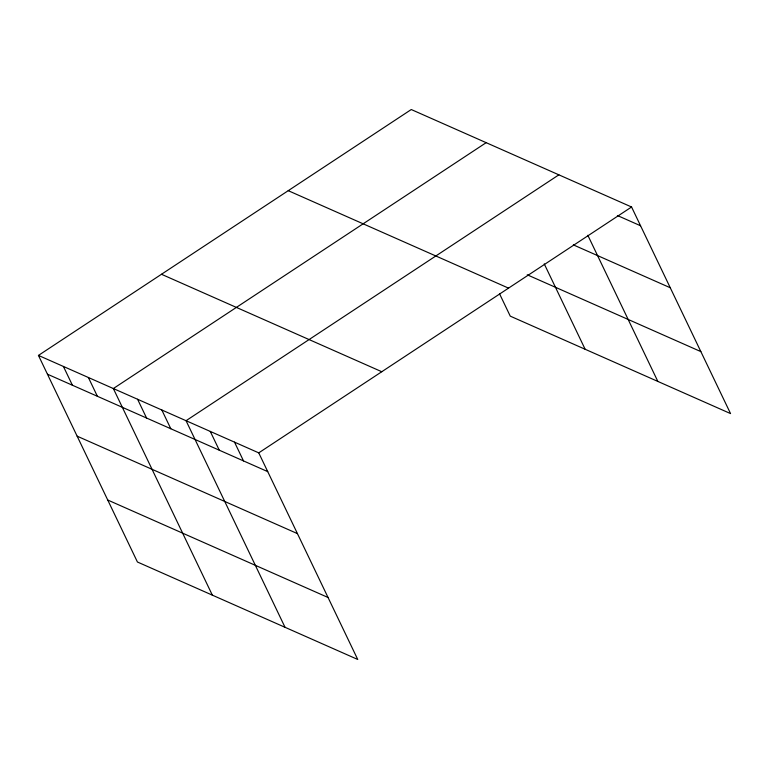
<?xml version="1.0" encoding="UTF-8"?>
<svg xmlns="http://www.w3.org/2000/svg" width="769" height="769" viewBox="0 0 769 769"><rect width="100%" height="100%" fill="white"/><g stroke="black" fill="none" stroke-linecap="round" stroke-linejoin="round"><path stroke-width="1.15" d="M38.45 355.413L258.749 452.864L357.739 659.466L137.43 562.004L38.45 355.413L411.261 109.534L631.57 206.996L730.55 413.587L510.251 316.136L499.494 293.691M486.171 142.669L113.351 388.547L212.34 595.139M558.871 174.832L186.05 420.701L285.039 627.302M258.749 452.864L631.57 206.996M617.382 215.512L640.558 225.769M573.328 244.869L670.26 287.75M527.236 274.802L700.857 351.606M288.24 190.674L508.54 288.135M161.48 274.273L381.78 371.725M47.447 374.186L267.747 471.637M77.14 436.167L297.44 533.619M107.737 500.023L328.036 597.484M587.833 235.285L657.851 381.434M544.241 263.873L585.151 349.27M234.516 442.146L243.513 460.919M210.283 431.428L219.28 450.201M161.817 409.983L170.814 428.756M137.584 399.265L146.581 418.038M88.387 377.502L97.375 396.275M63.414 366.457L72.411 385.231"/></g></svg>
